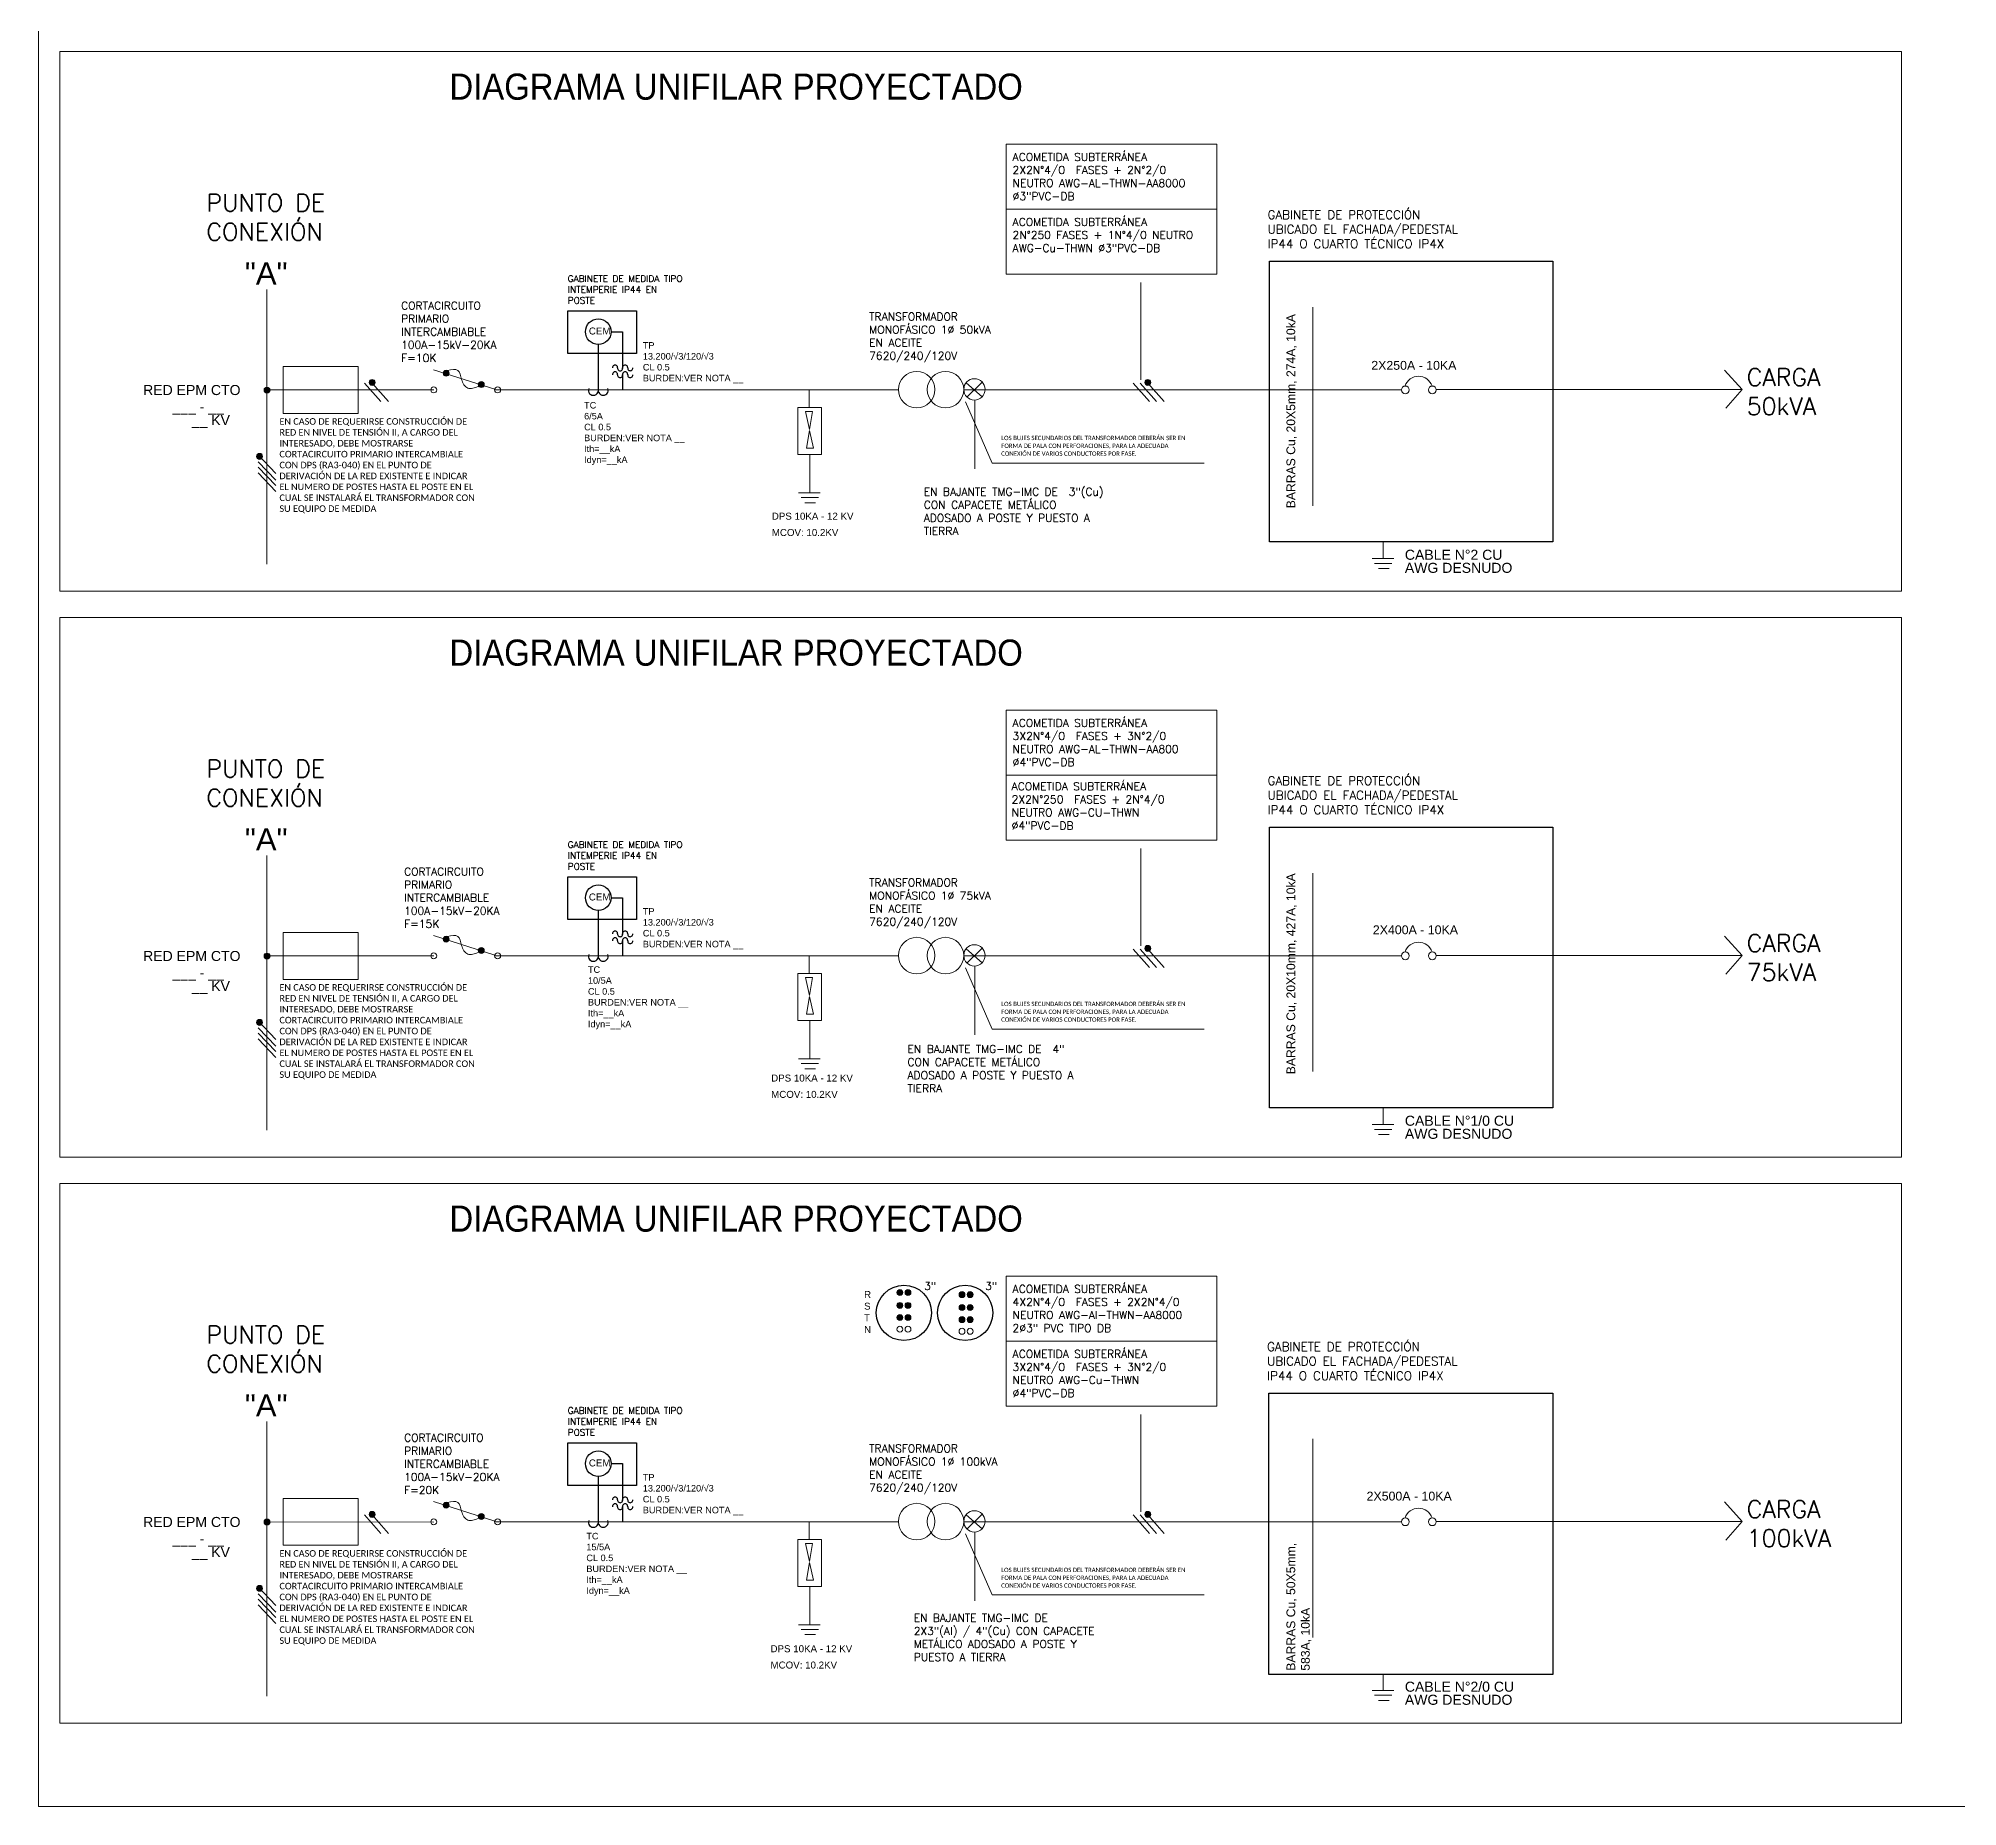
# Model space of a CAD drawing. Header units: millimetres. Extents: x 168 to 392, y 127 to 255.
# Drawn here: x 168.41 to 190.44, y 126.84 to 147.13 of the extents above; entities that cross this region are included whole.
import ezdxf

# ---------------------------------------------------------------- set-up
doc = ezdxf.new("R2010")
doc.units = ezdxf.units.MM
for name, color, linetype, lineweight in [('Equipos', 20, 'Continuous', 13), ('Esquemas', 7, 'Continuous', 13), ('Gabinete', 21, 'Continuous', 25), ('Gabinete de medida', 4, 'Continuous', 25), ('Redes', 3, 'Continuous', 25), ('textos', 7, 'Continuous', 13), ('Trafo', 40, 'Continuous', 13), ('Tubo Bajante', 5, 'Continuous', 25)]:
    doc.layers.add(name, color=color, linetype=linetype, lineweight=lineweight)
doc.layers.add('Medidor', color=210, linetype='Continuous')
doc.layers.add('Viewports', color=7, linetype='Continuous', plot=False)
doc.styles.add('0.08', font='', dxfattribs={"height": 0.08})
doc.styles.add('0.3', font='', dxfattribs={"height": 0.3})
doc.styles.add('RomanS', font='romans.shx')
doc.styles.get("Standard").update_dxf_attribs({"font": '', "height": 0.1})
doc.styles.get('0.08').set_extended_font_data('@Arial Unicode MS')
doc.styles.get('0.3').set_extended_font_data('@Arial Unicode MS')
doc.styles.get('Standard').set_extended_font_data('@Arial Unicode MS')

msp = doc.modelspace()

# ---------------------------------------------------------------- hatches: boundary and pattern name
at = {"lineweight": 0}
h = msp.add_hatch(color=256, dxfattribs=at)
h.dxf.hatch_style = 1
h.paths.add_polyline_path([(173.12672, 143.29126, 1), (173.05816, 143.29126, 1)])
h = msp.add_hatch(color=256, dxfattribs=at)
h.dxf.hatch_style = 1
h.paths.add_polyline_path([(173.53042, 143.16111, 1), (173.46186, 143.16111, 1)])
h = msp.add_hatch(color=256, dxfattribs=at)
h.dxf.hatch_style = 1
h.paths.add_polyline_path([(173.12672, 136.79697, 1), (173.05816, 136.79697, 1)])
h = msp.add_hatch(color=256, dxfattribs=at)
h.dxf.hatch_style = 1
h.paths.add_polyline_path([(173.53042, 136.66682, 1), (173.46186, 136.66682, 1)])
h = msp.add_hatch(color=256, dxfattribs=at)
h.dxf.hatch_style = 1
h.paths.add_polyline_path([(173.12672, 130.30268, 1), (173.05816, 130.30268, 1)])
h = msp.add_hatch(color=256, dxfattribs=at)
h.dxf.hatch_style = 1
h.paths.add_polyline_path([(173.53042, 130.17253, 1), (173.46186, 130.17253, 1)])
at = {"layer": 'Redes', "lineweight": 0}
h = msp.add_hatch(color=256, dxfattribs=at)
h.dxf.hatch_style = 1
h.paths.add_polyline_path([(172.20924, 143.18575, 1), (172.2778, 143.18575, 1)])
h = msp.add_hatch(color=256, dxfattribs=at)
h.dxf.hatch_style = 1
h.paths.add_polyline_path([(181.11095, 143.18575, 1), (181.17951, 143.18575, 1)])
h = msp.add_hatch(color=256, dxfattribs=at)
h.dxf.hatch_style = 1
h.paths.add_polyline_path([(171.00303, 143.09761, 1), (171.07159, 143.09761, 1)])
h = msp.add_hatch(color=256, dxfattribs=at)
h.dxf.hatch_style = 1
h.paths.add_polyline_path([(170.91691, 142.33716, 1), (170.98547, 142.33716, 1)])
h = msp.add_hatch(color=256, dxfattribs=at)
h.dxf.hatch_style = 1
h.paths.add_polyline_path([(171.00303, 136.60332, 1), (171.07159, 136.60332, 1)])
h = msp.add_hatch(color=256, dxfattribs=at)
h.dxf.hatch_style = 1
h.paths.add_polyline_path([(181.11095, 136.69146, 1), (181.17951, 136.69146, 1)])
h = msp.add_hatch(color=256, dxfattribs=at)
h.dxf.hatch_style = 1
h.paths.add_polyline_path([(170.91691, 135.84287, 1), (170.98547, 135.84287, 1)])
at = {"layer": 'Redes'}
h = msp.add_hatch(color=256, dxfattribs=at)
h.dxf.hatch_style = 1
h.paths.add_polyline_path([(178.35871, 132.74274, 1), (178.42727, 132.74274, 1)])
h.paths.add_polyline_path([(178.3339, 132.74274, 1), (178.26534, 132.74274, 1)])
h = msp.add_hatch(color=256, dxfattribs=at)
h.dxf.hatch_style = 1
h.paths.add_polyline_path([(178.35871, 132.59491, 1), (178.42727, 132.59491, 1)])
h.paths.add_polyline_path([(178.3339, 132.59491, 1), (178.26534, 132.59491, 1)])
h = msp.add_hatch(color=256, dxfattribs=at)
h.dxf.hatch_style = 1
h.paths.add_polyline_path([(179.07203, 132.7186, 1), (179.14059, 132.7186, 1)])
h.paths.add_polyline_path([(179.04722, 132.7186, 1), (178.97865, 132.7186, 1)])
h = msp.add_hatch(color=256, dxfattribs=at)
h.dxf.hatch_style = 1
h.paths.add_polyline_path([(179.07203, 132.57078, 1), (179.14059, 132.57078, 1)])
h.paths.add_polyline_path([(179.04722, 132.57078, 1), (178.97865, 132.57078, 1)])
h = msp.add_hatch(color=256, dxfattribs=at)
h.dxf.hatch_style = 1
h.paths.add_polyline_path([(178.35871, 132.45592, 1), (178.42727, 132.45592, 1)])
h.paths.add_polyline_path([(178.3339, 132.45592, 1), (178.26534, 132.45592, 1)])
h = msp.add_hatch(color=256, dxfattribs=at)
h.dxf.hatch_style = 1
h.paths.add_polyline_path([(179.07203, 132.43179, 1), (179.14059, 132.43179, 1)])
h.paths.add_polyline_path([(179.04722, 132.43179, 1), (178.97865, 132.43179, 1)])
at = {"layer": 'Redes', "lineweight": 0}
h = msp.add_hatch(color=256, dxfattribs=at)
h.dxf.hatch_style = 1
h.paths.add_polyline_path([(172.20924, 130.19717, 1), (172.2778, 130.19717, 1)])
h = msp.add_hatch(color=256, dxfattribs=at)
h.dxf.hatch_style = 1
h.paths.add_polyline_path([(181.11095, 130.19717, 1), (181.17951, 130.19717, 1)])
h = msp.add_hatch(color=256, dxfattribs=at)
h.dxf.hatch_style = 1
h.paths.add_polyline_path([(171.00303, 130.10903, 1), (171.07159, 130.10903, 1)])
h = msp.add_hatch(color=256, dxfattribs=at)
h.dxf.hatch_style = 1
h.paths.add_polyline_path([(170.91691, 129.34858, 1), (170.98547, 129.34858, 1)])

# ---------------------------------------------------------------- linework, layer by layer
at = {"lineweight": 0}
for p, q in [((172.94706, 143.33196), (173.65108, 143.10981)), ((177.25887, 143.10289), (177.25887, 142.89816)), ((177.13009, 142.89816), (177.39958, 142.89816)), ((177.13009, 142.35991), (177.13009, 142.89816)), ((177.2166, 142.8519), (177.29731, 142.8519)), ((177.26278, 142.64617), (177.2166, 142.8519)), ((177.29731, 142.8519), (177.26278, 142.64617)), ((177.39958, 142.89816), (177.39958, 142.35991)), ((177.2275, 142.42958), (177.26204, 142.63531)), ((177.26204, 142.63531), (177.30821, 142.42958)), ((177.39958, 142.35991), (177.13009, 142.35991)), ((177.30821, 142.42958), (177.2275, 142.42958)), ((177.26484, 142.35991), (177.26484, 141.92443)), ((177.13678, 141.91932), (177.38489, 141.91932)), ((177.16548, 141.86426), (177.36421, 141.86426)), ((177.20913, 141.80576), (177.33081, 141.80576)), ((172.94706, 136.83767), (173.65108, 136.61552)), ((177.25887, 136.6086), (177.25887, 136.40387)), ((177.13009, 136.40387), (177.39958, 136.40387)), ((177.13009, 135.86562), (177.13009, 136.40387)), ((177.2166, 136.35761), (177.29731, 136.35761)), ((177.26278, 136.15188), (177.2166, 136.35761)), ((177.29731, 136.35761), (177.26278, 136.15188)), ((177.39958, 136.40387), (177.39958, 135.86562)), ((177.2275, 135.93529), (177.26204, 136.14102)), ((177.26204, 136.14102), (177.30821, 135.93529)), ((177.30821, 135.93529), (177.2275, 135.93529)), ((177.39958, 135.86562), (177.13009, 135.86562)), ((177.26484, 135.86562), (177.26484, 135.43014)), ((177.13678, 135.42503), (177.38489, 135.42503)), ((177.16548, 135.36997), (177.36421, 135.36997)), ((177.20913, 135.31147), (177.33081, 135.31147)), ((172.94706, 130.34338), (173.65108, 130.12123)), ((177.25887, 130.11431), (177.25887, 129.90958)), ((177.13009, 129.90958), (177.39958, 129.90958)), ((177.13009, 129.37133), (177.13009, 129.90958)), ((177.2166, 129.86332), (177.29731, 129.86332)), ((177.26278, 129.65759), (177.2166, 129.86332)), ((177.29731, 129.86332), (177.26278, 129.65759)), ((177.39958, 129.90958), (177.39958, 129.37133)), ((177.2275, 129.441), (177.26204, 129.64673)), ((177.26204, 129.64673), (177.30821, 129.441)), ((177.39958, 129.37133), (177.13009, 129.37133)), ((177.30821, 129.441), (177.2275, 129.441)), ((177.26484, 129.37133), (177.26484, 128.93585)), ((177.13678, 128.93074), (177.38489, 128.93074)), ((177.16548, 128.87568), (177.36421, 128.87568)), ((177.20913, 128.81718), (177.33081, 128.81718))]:
    msp.add_line(p, q, dxfattribs=at)
for centre in [(173.09244, 143.29126), (173.49614, 143.16111), (172.95062, 143.09996), (173.68353, 143.09996), (173.09244, 136.79697), (172.95062, 136.60567), (173.49614, 136.66682), (173.68353, 136.60567), (173.09244, 130.30268), (173.49614, 130.17253), (172.95062, 130.11138), (173.68353, 130.11138)]:
    msp.add_circle(centre, 0.03428, dxfattribs=at)
for points in [[(173.10787, 143.32201), (173.22732, 143.32386), (173.26917, 143.21986), (173.34023, 143.11975), (173.46672, 143.1408)], [(173.10787, 136.82772), (173.22732, 136.82957), (173.26917, 136.72557), (173.34023, 136.62546), (173.46672, 136.64651)], [(173.10787, 130.33343), (173.22732, 130.33528), (173.26917, 130.23128), (173.34023, 130.13117), (173.46672, 130.15222)]]:
    msp.add_spline(points, degree=3, dxfattribs=at)
at = {"layer": 'Equipos', "lineweight": 0}
for p, q in [((183.848, 141.35749), (183.848, 141.1696)), ((183.71994, 141.16449), (183.96806, 141.16449)), ((183.74865, 141.10943), (183.94738, 141.10943)), ((183.7923, 141.05093), (183.91397, 141.05093)), ((183.848, 134.86319), (183.848, 134.67531)), ((183.71994, 134.6702), (183.96806, 134.6702)), ((183.74865, 134.61514), (183.94738, 134.61514)), ((183.7923, 134.55664), (183.91397, 134.55664)), ((183.848, 128.3614), (183.848, 128.18102)), ((183.71994, 128.17591), (183.96806, 128.17591)), ((183.74865, 128.12085), (183.94738, 128.12085)), ((183.7923, 128.06235), (183.91397, 128.06235))]:
    msp.add_line(p, q, dxfattribs=at)
for centre in [(184.10095, 143.10061), (184.41016, 143.10061), (184.10095, 136.60632), (184.41016, 136.60632), (184.10095, 130.11203), (184.41016, 130.11203)]:
    msp.add_circle(centre, 0.04409, dxfattribs=at)
for centre in [(184.2527, 143.0944), (184.2527, 136.60011), (184.2527, 130.10582)]:
    msp.add_arc(centre, 0.16241, 18.094384, 161.908773, dxfattribs=at)
at = {"layer": 'Esquemas'}
msp.add_lwpolyline([(168.41292, 167.06372), (213.43927, 167.06372), (213.43927, 126.84402), (168.41292, 126.84402)], close=True, dxfattribs=at)
at = {"layer": 'Esquemas', "lineweight": 0}
for points in [[(168.6607, 140.78914), (168.6607, 146.98343), (189.79316, 146.98343), (189.79316, 140.78914)], [(168.6607, 134.29485), (168.6607, 140.48914), (189.79316, 140.48914), (189.79316, 134.29485)], [(168.6607, 127.80056), (168.6607, 133.99485), (189.79316, 133.99485), (189.79316, 127.80056)]]:
    msp.add_lwpolyline(points, close=True, dxfattribs=at)
at = {"layer": 'Gabinete'}
for points in [[(182.54159, 144.57805), (185.79478, 144.57805), (185.79478, 141.35749), (182.54159, 141.35749)], [(182.54159, 138.08376), (185.79478, 138.08376), (185.79478, 134.86319), (182.54159, 134.86319)], [(182.53587, 131.58947), (185.79478, 131.58947), (185.79478, 128.3614), (182.53587, 128.3614)]]:
    msp.add_lwpolyline(points, close=True, dxfattribs=at)
at = {"layer": 'Gabinete de medida', "ltscale": 0.07}
for p, q in [((174.83844, 143.62082), (174.83844, 143.0857)), ((174.98557, 143.76794), (175.1179, 143.76794)), ((175.1179, 143.76794), (175.1179, 143.34491)), ((175.1179, 143.28098), (175.1179, 143.09996)), ((174.98557, 137.27365), (175.1179, 137.27365)), ((175.1179, 137.27365), (175.1179, 136.85062)), ((174.83844, 137.12653), (174.83844, 136.59141)), ((175.1179, 136.78669), (175.1179, 136.60567)), ((174.83844, 130.63224), (174.83844, 130.09712)), ((174.98557, 130.77936), (175.1179, 130.77936)), ((175.1179, 130.77936), (175.1179, 130.35633)), ((175.1179, 130.2924), (175.1179, 130.11138))]:
    msp.add_line(p, q, dxfattribs=at)
at = {"layer": 'Gabinete de medida', "ltscale": 2}
for points in [[(174.49088, 143.51725), (174.49088, 144.00685), (175.27831, 144.00685), (175.27831, 143.51725)], [(174.49088, 137.02296), (174.49088, 137.51256), (175.27831, 137.51256), (175.27831, 137.02296)], [(174.49088, 130.52867), (174.49088, 131.01827), (175.27831, 131.01827), (175.27831, 130.52867)]]:
    msp.add_lwpolyline(points, close=True, dxfattribs=at)
at = {"layer": 'Gabinete de medida', "ltscale": 0.07}
for centre, radius, start, end in [((175.03085, 143.35577), 0.02924, 353.151167, 187.030443), ((175.03085, 143.27755), 0.02924, 353.151167, 187.030443), ((175.08892, 143.34879), 0.02924, 173.151167, 7.030443), ((175.08892, 143.27057), 0.02924, 173.151167, 7.030443), ((175.14696, 143.35595), 0.02924, 353.151167, 187.030443), ((175.14696, 143.27773), 0.02924, 353.151167, 187.030443), ((175.20502, 143.34898), 0.02924, 173.151167, 7.030443), ((175.20502, 143.27076), 0.02924, 173.151167, 7.030443), ((174.78165, 143.0951), 0.05737, 157.311916, 351.191192), ((174.89503, 143.0951), 0.05737, 188.808808, 22.688084), ((175.03085, 136.86148), 0.02924, 353.151167, 187.030443), ((175.03085, 136.78326), 0.02924, 353.151167, 187.030443), ((175.08892, 136.8545), 0.02924, 173.151167, 7.030443), ((175.14696, 136.86166), 0.02924, 353.151167, 187.030443), ((175.14696, 136.78344), 0.02924, 353.151167, 187.030443), ((175.20502, 136.85469), 0.02924, 173.151167, 7.030443), ((174.78165, 136.60081), 0.05737, 157.311916, 351.191192), ((174.89503, 136.60081), 0.05737, 188.808808, 22.688084), ((175.08892, 136.77628), 0.02924, 173.151167, 7.030443), ((175.20502, 136.77647), 0.02924, 173.151167, 7.030443), ((175.03085, 130.36719), 0.02924, 353.151167, 187.030443), ((175.14696, 130.36737), 0.02924, 353.151167, 187.030443), ((175.03085, 130.28897), 0.02924, 353.151167, 187.030443), ((175.08892, 130.36021), 0.02924, 173.151167, 7.030443), ((175.08892, 130.28199), 0.02924, 173.151167, 7.030443), ((175.14696, 130.28915), 0.02924, 353.151167, 187.030443), ((175.20502, 130.3604), 0.02924, 173.151167, 7.030443), ((175.20502, 130.28218), 0.02924, 173.151167, 7.030443), ((174.78165, 130.10652), 0.05737, 157.311916, 351.191192), ((174.89503, 130.10652), 0.05737, 188.808808, 22.688084)]:
    msp.add_arc(centre, radius, start, end, dxfattribs=at)
at = {"layer": 'Medidor'}
for centre in [(174.83844, 143.76794), (174.83844, 137.27365), (174.83844, 130.77936)]:
    msp.add_circle(centre, 0.14712, dxfattribs=at)
at = {"layer": 'Redes', "lineweight": 0}
for p, q in [((181.06339, 143.21678), (181.06339, 144.3305)), ((171.03444, 144.25256), (171.03444, 141.09966)), ((172.15509, 143.17871), (172.34299, 142.96762)), ((172.242, 143.17871), (172.4299, 142.96762)), ((180.97695, 143.17871), (181.16485, 142.96762)), ((181.0568, 143.17871), (181.2447, 142.96762)), ((181.1437, 143.17871), (181.3316, 142.96762)), ((187.76327, 143.32799), (187.96792, 143.10397)), ((171.07059, 143.09996), (172.95062, 143.09996)), ((173.64925, 143.09996), (175.27963, 143.09996)), ((175.27963, 143.09996), (178.28367, 143.09996)), ((179.03271, 143.09996), (184.0555, 143.09996)), ((184.45425, 143.10397), (187.96792, 143.10397)), ((187.96792, 143.10397), (187.77918, 142.89146)), ((170.93351, 142.35308), (171.1371, 142.14119)), ((170.93351, 142.2755), (171.1371, 142.06361)), ((170.93351, 142.21421), (171.1371, 142.00232)), ((170.93351, 142.14692), (171.1371, 141.93503)), ((171.03444, 137.75827), (171.03444, 134.60537)), ((187.76327, 136.8337), (187.96792, 136.60968)), ((171.07059, 136.60567), (172.95062, 136.60567)), ((173.64925, 136.60567), (175.27963, 136.60567)), ((175.27963, 136.60567), (178.28367, 136.60567)), ((179.03271, 136.60567), (184.0555, 136.60567)), ((180.97695, 136.68442), (181.16485, 136.47333)), ((181.0568, 136.68442), (181.2447, 136.47333)), ((181.1437, 136.68442), (181.3316, 136.47333)), ((184.45425, 136.60968), (187.96792, 136.60968)), ((187.96792, 136.60968), (187.77918, 136.39717)), ((170.93351, 135.85879), (171.1371, 135.6469)), ((170.93351, 135.78121), (171.1371, 135.56932)), ((170.93351, 135.71992), (171.1371, 135.50803)), ((170.93351, 135.65263), (171.1371, 135.44074)), ((171.03444, 131.26397), (171.03444, 128.11108)), ((172.15509, 130.19013), (172.34299, 129.97904)), ((172.242, 130.19013), (172.4299, 129.97904)), ((180.97695, 130.19013), (181.16485, 129.97904)), ((181.0568, 130.19013), (181.2447, 129.97904)), ((181.1437, 130.19013), (181.3316, 129.97904)), ((187.76327, 130.33941), (187.96792, 130.11539)), ((171.07059, 130.11138), (172.94959, 130.10932)), ((173.64925, 130.11138), (175.27963, 130.11138)), ((175.27963, 130.11138), (178.28367, 130.11138)), ((179.03271, 130.11138), (184.0555, 130.11138)), ((184.45425, 130.11539), (187.96792, 130.11539)), ((187.96792, 130.11539), (187.77918, 129.90288)), ((170.93351, 129.3645), (171.1371, 129.15261)), ((170.93351, 129.28692), (171.1371, 129.07503)), ((170.93351, 129.22563), (171.1371, 129.01374)), ((170.93351, 129.15834), (171.1371, 128.94645))]:
    msp.add_line(p, q, dxfattribs=at)
for centre in [(172.24352, 143.18575), (181.14523, 143.18575), (171.03731, 143.09761), (170.95119, 142.33716), (171.03731, 136.60332), (181.14523, 136.69146), (170.95119, 135.84287), (178.29962, 132.74274), (178.29962, 132.59491), (178.39299, 132.74274), (178.39299, 132.59491), (179.01294, 132.7186), (179.01294, 132.57078), (179.10631, 132.7186), (179.10631, 132.57078), (178.29962, 132.45592), (178.39299, 132.45592), (179.01294, 132.43179), (179.10631, 132.43179), (178.29962, 132.32202), (178.39299, 132.32202), (179.01294, 132.29789), (179.10631, 132.29789), (172.24352, 130.19717), (181.14523, 130.19717), (171.03731, 130.10903), (170.95119, 129.34858)]:
    msp.add_circle(centre, 0.03428, dxfattribs=at)
at = {"layer": 'textos', "lineweight": 0}
for p, q in [((183.04068, 144.05081), (183.04068, 141.77165)), ((179.15865, 142.98295), (179.15865, 142.19255)), ((181.06339, 136.72249), (181.06339, 137.83621)), ((183.04068, 137.55652), (183.04068, 135.27736)), ((179.15865, 136.48866), (179.15865, 135.69826)), ((181.06339, 130.2282), (181.06339, 131.34192)), ((183.04068, 131.06223), (183.04068, 128.78307)), ((179.15865, 129.99436), (179.15865, 129.20397))]:
    msp.add_line(p, q, dxfattribs=at)
at = {"layer": 'textos'}
for points in [[(179.52097, 145.91804), (181.93881, 145.91804), (181.93881, 145.17259), (179.52097, 145.17259)], [(179.52097, 145.17259), (181.93881, 145.17259), (181.93881, 144.42715), (179.52097, 144.42715)], [(171.22227, 143.36911), (172.08338, 143.36911), (172.08338, 142.83082), (171.22227, 142.83082)], [(179.52097, 139.42375), (181.93881, 139.42375), (181.93881, 138.6783), (179.52097, 138.6783)], [(179.52097, 138.6783), (181.93881, 138.6783), (181.93881, 137.93286), (179.52097, 137.93286)], [(171.22227, 136.87482), (172.08338, 136.87482), (172.08338, 136.33652), (171.22227, 136.33652)], [(179.52097, 132.92946), (181.93881, 132.92946), (181.93881, 132.18401), (179.52097, 132.18401)], [(179.52097, 132.18401), (181.93881, 132.18401), (181.93881, 131.43857), (179.52097, 131.43857)], [(171.22227, 130.38053), (172.08338, 130.38053), (172.08338, 129.84223), (171.22227, 129.84223)]]:
    msp.add_lwpolyline(points, close=True, dxfattribs=at)
at = {"layer": 'textos', "lineweight": 0}
for points in [[(181.79175, 142.26081), (179.3583, 142.26081), (179.05118, 142.96321)], [(181.79175, 135.76652), (179.3583, 135.76652), (179.05118, 136.46892)], [(181.79175, 129.27223), (179.3583, 129.27223), (179.05118, 129.97463)]]:
    msp.add_lwpolyline(points, dxfattribs=at)
at = {"layer": 'Trafo', "lineweight": 0}
for centre in [(178.49302, 143.10348), (178.82335, 143.10348), (178.49302, 136.60919), (178.82335, 136.60919), (178.49302, 130.1149), (178.82335, 130.1149)]:
    msp.add_circle(centre, 0.20939, dxfattribs=at)
at = {"layer": 'Tubo Bajante', "lineweight": 0}
for p, q in [((179.06105, 143.18231), (179.24467, 143.02027)), ((179.06665, 143.0174), (179.24305, 143.18957)), ((179.06105, 136.68802), (179.24467, 136.52598)), ((179.06665, 136.52311), (179.24305, 136.69528)), ((179.06105, 130.19373), (179.24467, 130.03169)), ((179.06665, 130.02882), (179.24305, 130.20099))]:
    msp.add_line(p, q, dxfattribs=at)
for centre in [(179.15587, 143.10572), (179.15587, 136.61143), (179.15587, 130.11714)]:
    msp.add_circle(centre, 0.12254, dxfattribs=at)
at = {"layer": 'Viewports'}
for centre in [(178.34631, 132.50908), (179.04882, 132.50908)]:
    msp.add_circle(centre, 0.31701, dxfattribs=at)

# ---------------------------------------------------------------- texts
at = {"layer": 'textos', "lineweight": 0, "style": '0.3', "width": 0.9}
for p in [(173.13048, 146.42973), (173.13048, 139.93544), (173.13048, 133.44115)]:
    msp.add_text('DIAGRAMA UNIFILAR PROYECTADO', height=0.3, dxfattribs=at).set_placement(p)
at = {"layer": 'textos', "lineweight": 0}
for s, height, p in [('"A"', 0.255014, (170.78234, 144.30926)), ('2X250A - 10KA', 0.1014702, (183.70983, 143.331)), ('RED EPM CTO', 0.115222, (169.61503, 143.04101)), ('___ - __', 0.115222, (169.95128, 142.84953)), ('__ KV', 0.115222, (170.1731, 142.69624)), ('CABLE N°2 CU', 0.115222, (184.09526, 141.15073)), ('AWG DESNUDO', 0.115222, (184.09526, 141.00073)), ('"A"', 0.255014, (170.78234, 137.81497)), ('2X400A - 10KA', 0.1014702, (183.72802, 136.85432)), ('RED EPM CTO', 0.115222, (169.61503, 136.54672)), ('___ - __', 0.115222, (169.95128, 136.35524)), ('__ KV', 0.115222, (170.1731, 136.20195)), ('AWG DESNUDO', 0.115222, (184.09526, 134.50644)), ('CABLE N°1/0 CU', 0.115222, (184.09526, 134.65644)), ('"A"', 0.255014, (170.78234, 131.32068)), ('2X500A - 10KA', 0.1014702, (183.65594, 130.35637)), ('RED EPM CTO', 0.115222, (169.61503, 130.05243)), ('___ - __', 0.115222, (169.95128, 129.86095)), ('__ KV', 0.115222, (170.1731, 129.70766)), ('CABLE N°2/0 CU', 0.115222, (184.09526, 128.16215)), ('AWG DESNUDO', 0.115222, (184.09526, 128.01215))]:
    msp.add_text(s, height=height, dxfattribs=at).set_placement(p)
at = {"layer": 'textos', "ltscale": 0.07, "style": '0.08'}
for s, p in [('CEM', (174.73042, 143.73599)), ('DPS 10KA - 12 KV', (176.83002, 141.61119)), ('MCOV: 10.2KV', (176.83002, 141.42407)), ('CEM', (174.73042, 137.2417)), ('DPS 10KA - 12 KV', (176.82255, 135.16383)), ('MCOV: 10.2KV', (176.82255, 134.97671)), ('CEM', (174.73042, 130.74741)), ('DPS 10KA - 12 KV', (176.81508, 128.61565)), ('MCOV: 10.2KV', (176.81508, 128.42853))]:
    msp.add_text(s, height=0.08, dxfattribs=at).set_placement(p)
at = {"layer": 'textos', "attachment_point": 1, "style": 'RomanS'}
for s, insert, char_height, width in [('\\A1;ACOMETIDA SUBTERRÁNEA  2X2N°4/0  FASES + 2N°2/0 NEUTRO AWG-AL-THWN-AA8000  %%C3"PVC-DB ', (179.59368, 145.81785), 0.09, 2.2537303), ('PUNTO DE CONEXIÓN', (170.34072, 145.34777), 0.2, 1.6175683), ('\\A1;GABINETE DE PROTECCIÓN UBICADO EL FACHADA/PEDESTAL IP44 O CUARTO TÉCNICO IP4X', (182.51993, 145.16015), 0.1, 2.5416604), ('\\A1;ACOMETIDA SUBTERRÁNEA  2N°250 FASES + 1N°4/0 NEUTRO AWG-Cu-THWN %%C3"PVC-DB ', (179.59368, 145.0724), 0.09, 2.2537303), ('GABINETE DE MEDIDA TIPO INTEMPERIE IP44 EN POSTE', (174.48792, 144.41411), 0.075, 1.4544984), ('CORTACIRCUITO PRIMARIO INTERCAMBIABLE\\P100A-15kV-20KA\\PF=10K', (172.5759, 144.11219), 0.09, 1.6175683), ('\\A1;TRANSFORMADOR\\PMONOFÁSICO 1Ø 50kVA\\PEN ACEITE\\P7620/240/120V', (177.94803, 143.98667), 0.09, 1.8962351), ('{\\f@Arial Unicode MS|b0|i0|c0|p34;\\C0;TP\\P13.200/\\fArial|b0|i0|c0|p34;\\C256;√\\f@Arial Unicode MS|b0|i0|c0|p34;\\C0;3/120/\\fArial|b0|i0|c0|p34;\\C256;√\\f@Arial Unicode MS|b0|i0|c0|p34;\\C0;3\\PCL 0.5\\PBURDEN:VER NOTA __}', (175.34998, 143.64805), 0.075, 1.4544984), ('\\A1;CARGA\\P50kVA', (188.01884, 143.34596), 0.2, 1.2275313), ('{\\f@Arial Unicode MS|b0|i0|c0|p34;\\C0;TC\\P6/5A\\PCL 0.5\\PBURDEN:VER NOTA __\\PIth=__kA\\PIdyn=__kA}', (174.67607, 142.96144), 0.075, 1.4544984), ('{\\fCalibri|b0|i0|c0|p34;EN CASO DE REQUERIRSE CONSTRUCCIÓN DE RED EN NIVEL DE TENSIÓN II, A CARGO DEL INTERESADO, DEBE MOSTRARSE CORTACIRCUITO PRIMARIO INTERCAMBIALE CON DPS (RA3-040) EN EL PUNTO DE DERIVACIÓN DE LA RED EXISTENTE E INDICAR EL NUMERO DE POSTES HASTA EL POSTE EN EL CUAL SE INSTALARÁ EL TRANSFORMADOR CON SU EQUIPO DE MEDIDA}', (171.1795, 142.7756), 0.075, 2.2537303), ('\\pxa0.66667,sm1.07917;{\\fCalibri|b0|i0|c0|p34;LOS BUJES SECUNDARIOS DEL TRANSFORMADOR DEBERÁN SER EN FORMA DE PALA CON PERFORACIONES, PARA LA ADECUADA CONEXIÓN DE VARIOS CONDUCTORES POR FASE.}', (179.46259, 142.57357), 0.05, 2.2537303), ('\\A1;EN BAJANTE TMG-IMC DE  3"(Cu) CON CAPACETE METÁLICO ADOSADO A POSTE Y PUESTO A TIERRA', (178.57433, 141.9764), 0.09, 2.2537303), ('\\A1;ACOMETIDA SUBTERRÁNEA  3X2N°4/0  FASES + 3N°2/0 NEUTRO AWG-AL-THWN-AA800 %%C4"PVC-DB ', (179.59368, 139.32356), 0.09, 2.2537303), ('PUNTO DE CONEXIÓN', (170.34072, 138.85348), 0.2, 1.6175683), ('\\A1;ACOMETIDA SUBTERRÁNEA 2X2N°250  FASES + 2N°4/0 NEUTRO AWG-CU-THWN %%C4"PVC-DB ', (179.5825, 138.59599), 0.09, 2.2537303), ('\\A1;GABINETE DE PROTECCIÓN UBICADO EL FACHADA/PEDESTAL IP44 O CUARTO TÉCNICO IP4X', (182.51993, 138.66586), 0.1, 2.5416604), ('GABINETE DE MEDIDA TIPO INTEMPERIE IP44 EN POSTE', (174.48792, 137.91982), 0.075, 1.4544984), ('CORTACIRCUITO PRIMARIO INTERCAMBIABLE\\P100A-15kV-20KA\\PF=15K', (172.61019, 137.6179), 0.09, 1.6175683), ('\\A1;TRANSFORMADOR\\PMONOFÁSICO 1Ø 75kVA\\PEN ACEITE\\P7620/240/120V', (177.94803, 137.49238), 0.09, 1.8962351), ('{\\f@Arial Unicode MS|b0|i0|c0|p34;\\C0;TP\\P13.200/\\fArial|b0|i0|c0|p34;\\C256;√\\f@Arial Unicode MS|b0|i0|c0|p34;\\C0;3/120/\\fArial|b0|i0|c0|p34;\\C256;√\\f@Arial Unicode MS|b0|i0|c0|p34;\\C0;3\\PCL 0.5\\PBURDEN:VER NOTA __}', (175.34998, 137.15376), 0.075, 1.4544984), ('\\A1;CARGA\\P75kVA', (188.01884, 136.85167), 0.2, 1.2275313), ('{\\f@Arial Unicode MS|b0|i0|c0|p34;\\C0;TC\\P10/5A\\PCL 0.5\\PBURDEN:VER NOTA __\\PIth=__kA\\PIdyn=__kA}', (174.72014, 136.48578), 0.075, 1.4544984), ('{\\fCalibri|b0|i0|c0|p34;EN CASO DE REQUERIRSE CONSTRUCCIÓN DE RED EN NIVEL DE TENSIÓN II, A CARGO DEL INTERESADO, DEBE MOSTRARSE CORTACIRCUITO PRIMARIO INTERCAMBIALE CON DPS (RA3-040) EN EL PUNTO DE DERIVACIÓN DE LA RED EXISTENTE E INDICAR EL NUMERO DE POSTES HASTA EL POSTE EN EL CUAL SE INSTALARÁ EL TRANSFORMADOR CON SU EQUIPO DE MEDIDA}', (171.1795, 136.28131), 0.075, 2.2537303), ('\\pxa0.66667,sm1.07917;{\\fCalibri|b0|i0|c0|p34;LOS BUJES SECUNDARIOS DEL TRANSFORMADOR DEBERÁN SER EN FORMA DE PALA CON PERFORACIONES, PARA LA ADECUADA CONEXIÓN DE VARIOS CONDUCTORES POR FASE.}', (179.46259, 136.07928), 0.05, 2.2537303), ('\\A1;EN BAJANTE TMG-IMC DE  4" CON CAPACETE METÁLICO ADOSADO A POSTE Y PUESTO A TIERRA', (178.38783, 135.5816), 0.09, 2.2537303), ('\\A1;3"', (178.57673, 132.86272), 0.09, 0.08), ('\\A1;3"', (179.27848, 132.86272), 0.09, 0.08), ('\\A1;ACOMETIDA SUBTERRÁNEA 4X2N°4/0  FASES + 2X2N°4/0 NEUTRO AWG-Al-THWN-AA8000  2%%C3" PVC TIPO DB ', (179.59368, 132.82926), 0.09, 2.2537303), ('PUNTO DE CONEXIÓN', (170.34072, 132.35919), 0.2, 1.6175683), ('\\A1;GABINETE DE PROTECCIÓN UBICADO EL FACHADA/PEDESTAL IP44 O CUARTO TÉCNICO IP4X', (182.51421, 132.17157), 0.1, 2.5416604), ('\\A1;ACOMETIDA SUBTERRÁNEA 3X2N°4/0  FASES + 3N°2/0 NEUTRO AWG-Cu-THWN %%C4"PVC-DB ', (179.59368, 132.08382), 0.09, 2.2537303), ('GABINETE DE MEDIDA TIPO INTEMPERIE IP44 EN POSTE', (174.48792, 131.42553), 0.075, 1.4544984), ('CORTACIRCUITO PRIMARIO INTERCAMBIABLE\\P100A-15kV-20KA\\PF=20K', (172.60916, 131.12154), 0.09, 1.6175683), ('\\A1;TRANSFORMADOR\\PMONOFÁSICO 1Ø 100kVA\\PEN ACEITE\\P7620/240/120V', (177.94803, 130.99808), 0.09, 1.8962351), ('{\\f@Arial Unicode MS|b0|i0|c0|p34;\\C0;TP\\P13.200/\\fArial|b0|i0|c0|p34;\\C256;√\\f@Arial Unicode MS|b0|i0|c0|p34;\\C0;3/120/\\fArial|b0|i0|c0|p34;\\C256;√\\f@Arial Unicode MS|b0|i0|c0|p34;\\C0;3\\PCL 0.5\\PBURDEN:VER NOTA __}', (175.34998, 130.65947), 0.075, 1.4544984), ('\\A1;CARGA\\P100kVA', (188.01884, 130.35738), 0.2, 1.2275313), ('{\\f@Arial Unicode MS|b0|i0|c0|p34;\\C0;TC\\P15/5A\\PCL 0.5\\PBURDEN:VER NOTA __\\PIth=__kA\\PIdyn=__kA}', (174.70172, 129.9855), 0.075, 1.4544984), ('{\\fCalibri|b0|i0|c0|p34;EN CASO DE REQUERIRSE CONSTRUCCIÓN DE RED EN NIVEL DE TENSIÓN II, A CARGO DEL INTERESADO, DEBE MOSTRARSE CORTACIRCUITO PRIMARIO INTERCAMBIALE CON DPS (RA3-040) EN EL PUNTO DE DERIVACIÓN DE LA RED EXISTENTE E INDICAR EL NUMERO DE POSTES HASTA EL POSTE EN EL CUAL SE INSTALARÁ EL TRANSFORMADOR CON SU EQUIPO DE MEDIDA}', (171.1795, 129.78702), 0.075, 2.2537303), ('\\pxa0.66667,sm1.07917;{\\fCalibri|b0|i0|c0|p34;LOS BUJES SECUNDARIOS DEL TRANSFORMADOR DEBERÁN SER EN FORMA DE PALA CON PERFORACIONES, PARA LA ADECUADA CONEXIÓN DE VARIOS CONDUCTORES POR FASE.}', (179.46259, 129.58499), 0.05, 2.2537303), ('\\A1;EN BAJANTE TMG-IMC DE 2X3"(Al) / 4"(Cu) CON CAPACETE METÁLICO ADOSADO A POSTE Y PUESTO A TIERRA', (178.45855, 129.05474), 0.09, 2.2537303)]:
    msp.add_mtext(s, dxfattribs=dict(at, insert=insert, char_height=char_height, width=width))
at = {"layer": 'textos', "char_height": 0.1, "attachment_point": 1, "rotation": 90}
for s, insert, width in [('BARRAS Cu, 20X5mm, 274A, 10kA', (182.73683, 141.74179), 2.2205288), ('BARRAS Cu, 20X10mm, 427A, 10kA', (182.73683, 135.2475), 2.2205288), ('BARRAS Cu, 50X5mm, 583A, 10kA', (182.73683, 128.40318), 1.8195314)]:
    msp.add_mtext(s, dxfattribs=dict(at, insert=insert, width=width))
at = {"layer": 'textos', "lineweight": 0, "insert": (177.88888, 132.75972), "char_height": 0.08, "attachment_point": 1, "style": '0.08'}
msp.add_mtext_dynamic_manual_height_columns('\\A1;R\\PS\\PT\\PN', width=0.08, gutter_width=1.387778780781446e-16, heights=[0.52969], dxfattribs=at)

doc.saveas('drawing.dxf')
